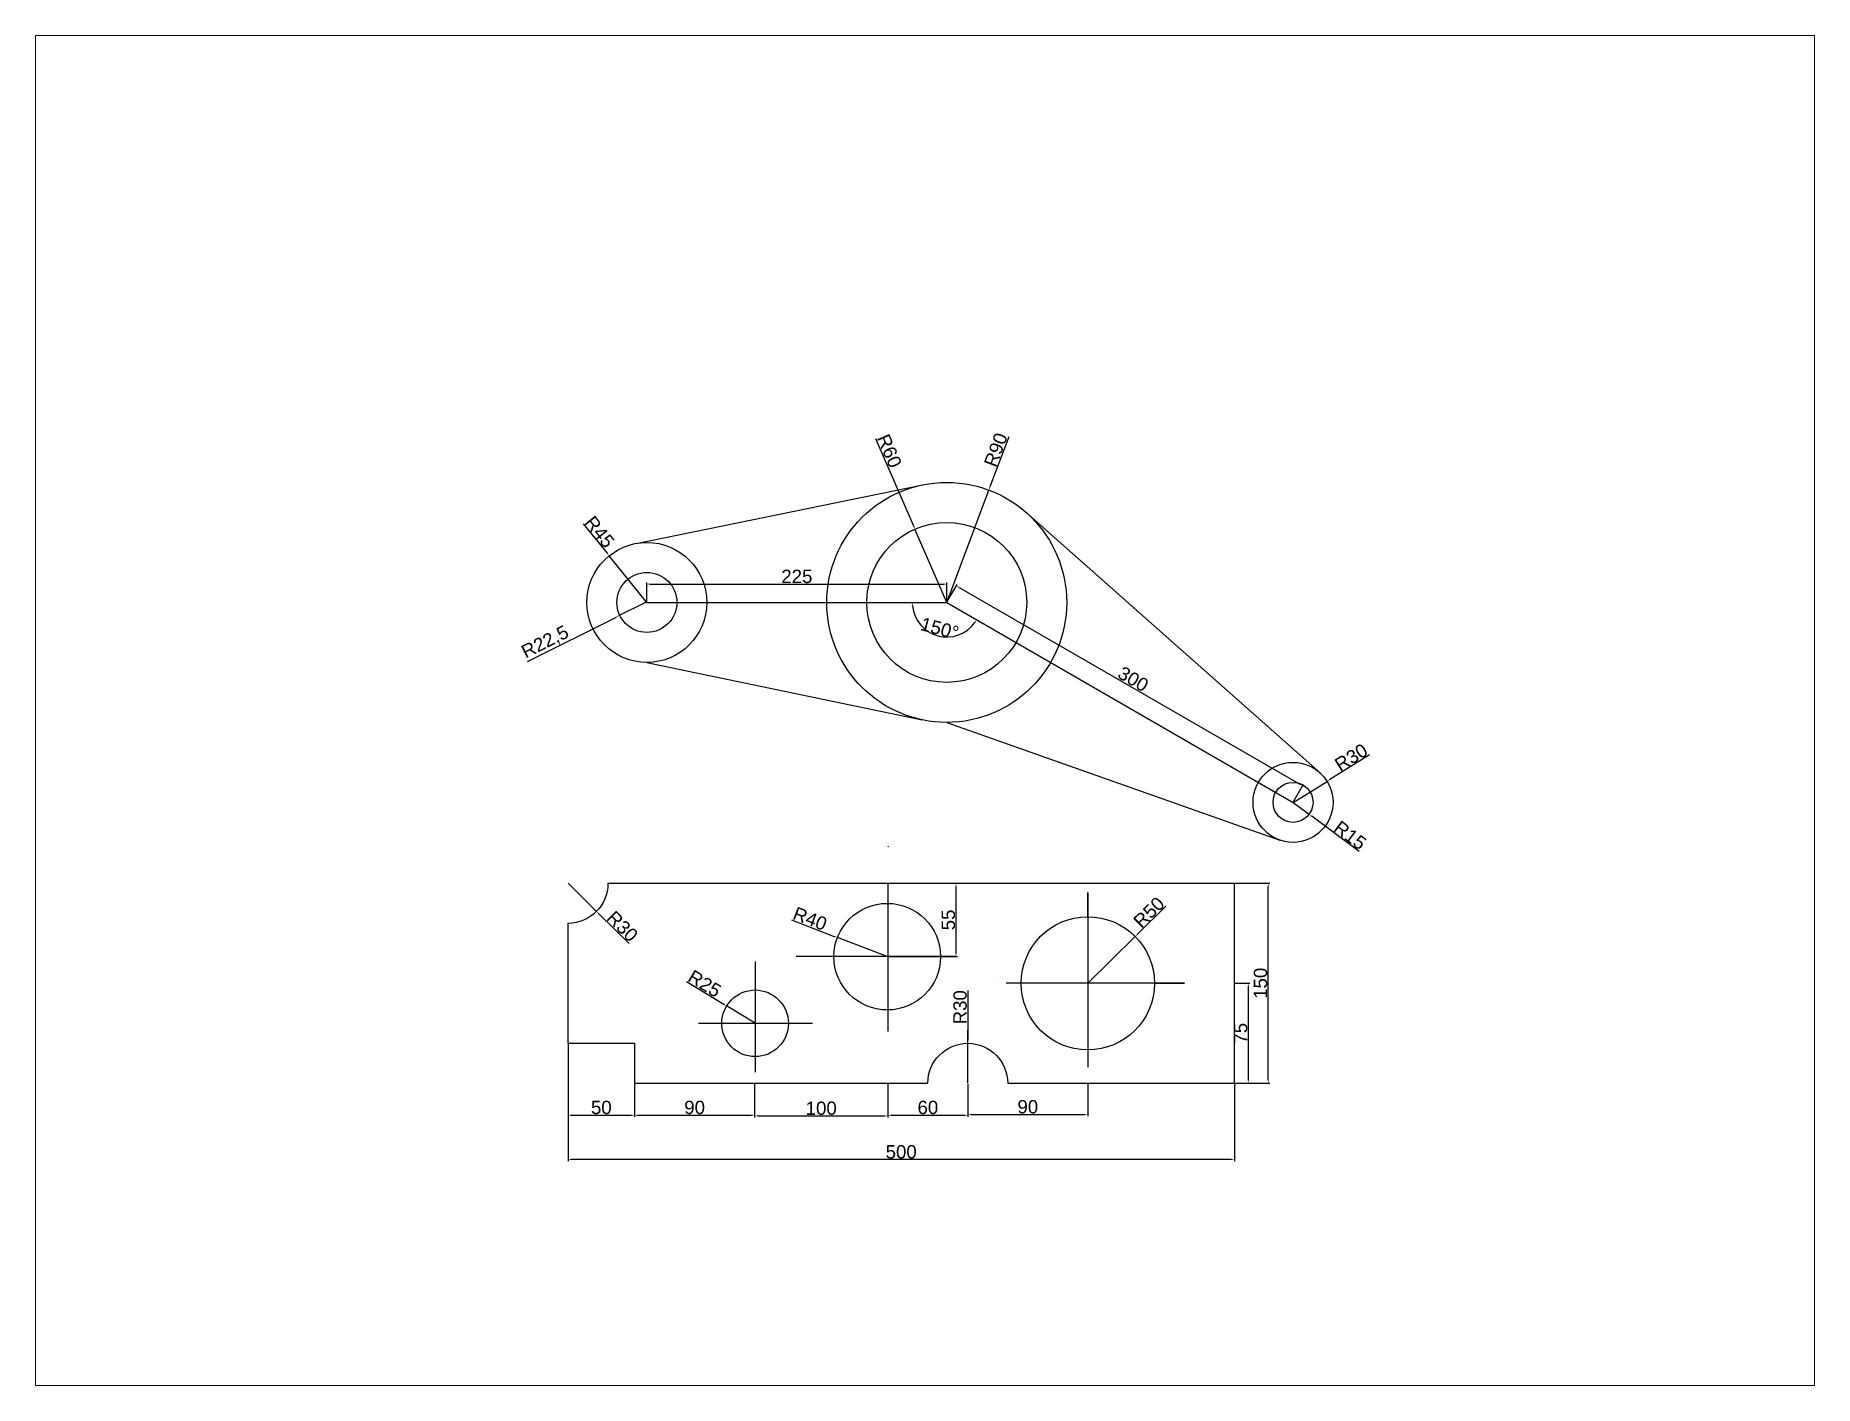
# Paper-space layout 'Layout1' of a CAD drawing. Header units: millimetres. Extents: x 26 to 231, y 20 to 176.
# The model-space entities are those that its viewports show. They can reach past a viewport. Long polylines and large blocks are cut down to what shows.
import ezdxf

# ---------------------------------------------------------------- set-up
doc = ezdxf.new("R2010")
doc.units = ezdxf.units.MM
doc.linetypes.add('HIDDEN2', pattern=[4.7625, 3.175, -1.5875])
doc.styles.get("Standard").update_dxf_attribs({"font": 'arial.ttf'})
doc.dimstyles.new('ISO-25', dxfattribs={"dimtxt": 2.5, "dimasz": 2.5, "dimexe": 1.25, "dimexo": 0.625, "dimtad": 1, "dimtxsty": 'Standard', "dimcen": 2.5, "dimadec": 0, "dimazin": 0, "dimtfac": 1, "dimtmove": 0, "dimatfit": 3, "dimfxl": 1, "dimarcsym": 0})

# ---------------------------------------------------------------- blocks, each defined once
blk = doc.blocks.new('*D35')
at = {"color": 0, "linetype": 'Continuous', "lineweight": -2, "transparency": 16777216}
for p, q in [((3217.2, 1718.5), (3217.2, 1732.8)), ((3219.7, 1731.6), (3439.7, 1731.6)), ((3442.2, 1718.5), (3442.2, 1732.8))]:
    blk.add_line(p, q, dxfattribs=at)
at = {"color": 0, "linetype": 'Continuous', "transparency": 16777216}
for points in [[(3219.7, 1732), (3219.7, 1731.1), (3217.2, 1731.6)], [(3439.7, 1732), (3439.7, 1731.1), (3442.2, 1731.6)]]:
    blk.add_solid(points, dxfattribs=at)
at = {"layer": 'Defpoints', "color": 0, "linetype": 'Continuous', "transparency": 16777216}
for p in [(3442.2, 1731.6), (3217.2, 1717.8), (3442.2, 1717.8)]:
    blk.add_point(p, dxfattribs=at)
at = {"color": 0, "linetype": 'Continuous', "transparency": 16777216, "insert": (3329.7, 1737.3), "char_height": 10, "attachment_point": 5}
blk.add_mtext('225', dxfattribs=at)
blk = doc.blocks.new('*D36')
at = {"color": 0, "linetype": 'Continuous', "lineweight": -2, "transparency": 16777216}
for p, q in [((3442.5, 1718.4), (3450, 1731.4)), ((3451.5, 1729), (3707, 1581.5)), ((3702.3, 1568.4), (3709.8, 1581.4))]:
    blk.add_line(p, q, dxfattribs=at)
at = {"color": 0, "linetype": 'Continuous', "transparency": 16777216}
for points in [[(3451.7, 1729.4), (3451.3, 1728.7), (3449.4, 1730.3)], [(3707.2, 1581.9), (3706.8, 1581.2), (3709.2, 1580.3)]]:
    blk.add_solid(points, dxfattribs=at)
at = {"layer": 'Defpoints', "color": 0, "linetype": 'Continuous', "transparency": 16777216}
for p in [(3442.2, 1717.8), (3709.2, 1580.3), (3702, 1567.8)]:
    blk.add_point(p, dxfattribs=at)
at = {"color": 0, "linetype": 'Continuous', "transparency": 16777216, "insert": (3582.1, 1660.3), "char_height": 10, "attachment_point": 5, "rotation": 330}
blk.add_mtext('300', dxfattribs=at)
blk = doc.blocks.new('*D25')
at = {"color": 0, "linetype": 'Continuous', "lineweight": -2, "transparency": 16777216}
for p, q in [((3169.4, 1776.9), (3187.3, 1754.7)), ((3217.2, 1717.8), (3188.9, 1752.8))]:
    blk.add_line(p, q, dxfattribs=at)
at = {"color": 0, "linetype": 'Continuous', "transparency": 16777216}
blk.add_solid([(3187.6, 1755), (3187, 1754.5), (3188.9, 1752.8)], dxfattribs=at)
at = {"layer": 'Defpoints', "color": 0, "linetype": 'Continuous', "transparency": 16777216}
for p in [(3188.9, 1752.8), (3217.2, 1717.8)]:
    blk.add_point(p, dxfattribs=at)
at = {"color": 0, "linetype": 'Continuous', "transparency": 16777216, "insert": (3181.7, 1770.7), "char_height": 10, "attachment_point": 5, "rotation": 309.0035}
blk.add_mtext('R45', dxfattribs=at)
blk = doc.blocks.new('*D26')
at = {"color": 0, "linetype": 'Continuous', "lineweight": -2, "transparency": 16777216}
for p, q in [((3216.1, 1717.8), (3196, 1707.7)), ((3127.6, 1673.4), (3193.8, 1706.6))]:
    blk.add_line(p, q, dxfattribs=at)
at = {"color": 0, "linetype": 'Continuous', "transparency": 16777216}
blk.add_solid([(3193.6, 1707), (3194, 1706.2), (3196, 1707.7)], dxfattribs=at)
at = {"layer": 'Defpoints', "color": 0, "linetype": 'Continuous', "transparency": 16777216}
for p in [(3216.1, 1717.8), (3196, 1707.7)]:
    blk.add_point(p, dxfattribs=at)
at = {"color": 0, "linetype": 'Continuous', "transparency": 16777216, "insert": (3141.1, 1687.6), "char_height": 10, "attachment_point": 5, "rotation": 26.6833}
blk.add_mtext('R22,5', dxfattribs=at)
blk = doc.blocks.new('*D27')
at = {"color": 0, "linetype": 'Continuous', "lineweight": -2, "transparency": 16777216}
for p, q in [((3488.7, 1842.1), (3474.6, 1804.5)), ((3442.2, 1717.8), (3473.8, 1802.1))]:
    blk.add_line(p, q, dxfattribs=at)
at = {"color": 0, "linetype": 'Continuous', "transparency": 16777216}
blk.add_solid([(3474.2, 1804.6), (3475, 1804.3), (3473.8, 1802.1)], dxfattribs=at)
at = {"layer": 'Defpoints', "color": 0, "linetype": 'Continuous', "transparency": 16777216}
for p in [(3473.8, 1802.1), (3442.2, 1717.8)]:
    blk.add_point(p, dxfattribs=at)
at = {"color": 0, "linetype": 'Continuous', "transparency": 16777216, "insert": (3479, 1832.3), "char_height": 10, "attachment_point": 5, "rotation": 69.4599}
blk.add_mtext('R90', dxfattribs=at)
blk = doc.blocks.new('*D28')
at = {"color": 0, "linetype": 'Continuous', "lineweight": -2, "transparency": 16777216}
for p, q in [((3388.8, 1840.7), (3417.3, 1775.2)), ((3442.2, 1717.8), (3418.3, 1772.9))]:
    blk.add_line(p, q, dxfattribs=at)
at = {"color": 0, "linetype": 'Continuous', "transparency": 16777216}
blk.add_solid([(3417.7, 1775.3), (3416.9, 1775), (3418.3, 1772.9)], dxfattribs=at)
at = {"layer": 'Defpoints', "color": 0, "linetype": 'Continuous', "transparency": 16777216}
for p in [(3418.3, 1772.9), (3442.2, 1717.8)]:
    blk.add_point(p, dxfattribs=at)
at = {"color": 0, "linetype": 'Continuous', "transparency": 16777216, "insert": (3399.1, 1831.5), "char_height": 10, "attachment_point": 5, "rotation": 293.4677}
blk.add_mtext('R60', dxfattribs=at)
blk = doc.blocks.new('*D29')
at = {"color": 0, "linetype": 'Continuous', "lineweight": -2, "transparency": 16777216}
for p, q in [((3759.3, 1603.4), (3729.6, 1585)), ((3702, 1567.8), (3727.5, 1583.6))]:
    blk.add_line(p, q, dxfattribs=at)
at = {"color": 0, "linetype": 'Continuous', "transparency": 16777216}
blk.add_solid([(3729.4, 1585.3), (3729.8, 1584.6), (3727.5, 1583.6)], dxfattribs=at)
at = {"layer": 'Defpoints', "color": 0, "linetype": 'Continuous', "transparency": 16777216}
for p in [(3727.5, 1583.6), (3702, 1567.8)]:
    blk.add_point(p, dxfattribs=at)
at = {"color": 0, "linetype": 'Continuous', "transparency": 16777216, "insert": (3745.6, 1601.6), "char_height": 10, "attachment_point": 5, "rotation": 31.8124}
blk.add_mtext('R30', dxfattribs=at)
blk = doc.blocks.new('*D30')
at = {"color": 0, "linetype": 'Continuous', "lineweight": -2, "transparency": 16777216}
for p, q in [((3702, 1567.8), (3714, 1558.9)), ((3751.5, 1531), (3716, 1557.4))]:
    blk.add_line(p, q, dxfattribs=at)
at = {"color": 0, "linetype": 'Continuous', "transparency": 16777216}
blk.add_solid([(3716.3, 1557.7), (3715.8, 1557), (3714, 1558.9)], dxfattribs=at)
at = {"layer": 'Defpoints', "color": 0, "linetype": 'Continuous', "transparency": 16777216}
for p in [(3702, 1567.8), (3714, 1558.9)]:
    blk.add_point(p, dxfattribs=at)
at = {"color": 0, "linetype": 'Continuous', "transparency": 16777216, "insert": (3744.8, 1543.1), "char_height": 10, "attachment_point": 5, "rotation": 323.315}
blk.add_mtext('R15', dxfattribs=at)
blk = doc.blocks.new('*D37')
at = {"color": 0, "linetype": 'Continuous', "lineweight": -2, "transparency": 16777216}
blk.add_arc((3442.2, 1717.8), 25.9, 185.5247, 324.4753, dxfattribs=at)
at = {"color": 0, "linetype": 'Continuous', "transparency": 16777216}
for points in [[(3415.9, 1715.3), (3416.8, 1715.4), (3416.2, 1717.8)], [(3462.9, 1703), (3463.6, 1702.5), (3464.6, 1704.9)]]:
    blk.add_solid(points, dxfattribs=at)
at = {"layer": 'Defpoints', "color": 0, "linetype": 'Continuous', "transparency": 16777216}
for p in [(3217.2, 1717.8), (3442.2, 1717.8), (3442.2, 1717.8), (3425.5, 1698), (3702, 1567.8)]:
    blk.add_point(p, dxfattribs=at)
at = {"color": 0, "linetype": 'Continuous', "transparency": 16777216, "insert": (3436.9, 1698.3), "char_height": 10, "attachment_point": 5, "rotation": 345}
blk.add_mtext('150°', dxfattribs=at)
blk = doc.blocks.new('*D38')
at = {"color": 0, "linetype": 'Continuous', "lineweight": -2, "transparency": 16777216}
for p, q in [((3158, 1386.4), (3158, 1331.9)), ((3208, 1386.4), (3208, 1331.9)), ((3160.5, 1333.1), (3205.5, 1333.1))]:
    blk.add_line(p, q, dxfattribs=at)
at = {"color": 0, "linetype": 'Continuous', "transparency": 16777216}
for points in [[(3160.5, 1333.6), (3160.5, 1332.7), (3158, 1333.1)], [(3205.5, 1333.6), (3205.5, 1332.7), (3208, 1333.1)]]:
    blk.add_solid(points, dxfattribs=at)
at = {"layer": 'Defpoints', "color": 0, "linetype": 'Continuous', "transparency": 16777216}
for p in [(3158, 1387.1), (3208, 1387.1), (3208, 1333.1)]:
    blk.add_point(p, dxfattribs=at)
at = {"color": 0, "linetype": 'Continuous', "transparency": 16777216, "insert": (3183, 1338.9), "char_height": 10, "attachment_point": 5}
blk.add_mtext('50', dxfattribs=at)
blk = doc.blocks.new('*D39')
at = {"color": 0, "linetype": 'Continuous', "lineweight": -2, "transparency": 16777216}
for p, q in [((3208, 1356.4), (3208, 1331.9)), ((3298, 1356.4), (3298, 1331.9)), ((3210.5, 1333.1), (3295.5, 1333.1))]:
    blk.add_line(p, q, dxfattribs=at)
at = {"color": 0, "linetype": 'Continuous', "transparency": 16777216}
for points in [[(3210.5, 1333.6), (3210.5, 1332.7), (3208, 1333.1)], [(3295.5, 1333.6), (3295.5, 1332.7), (3298, 1333.1)]]:
    blk.add_solid(points, dxfattribs=at)
at = {"layer": 'Defpoints', "color": 0, "linetype": 'Continuous', "transparency": 16777216}
for p in [(3208, 1357.1), (3298, 1357.1), (3298, 1333.1)]:
    blk.add_point(p, dxfattribs=at)
at = {"color": 0, "linetype": 'Continuous', "transparency": 16777216, "insert": (3253, 1338.9), "char_height": 10, "attachment_point": 5}
blk.add_mtext('90', dxfattribs=at)
blk = doc.blocks.new('*D40')
at = {"color": 0, "linetype": 'Continuous', "lineweight": -2, "transparency": 16777216}
for p, q in [((3298, 1356.4), (3298, 1331.3)), ((3398, 1356.4), (3398, 1331.3)), ((3300.5, 1332.6), (3395.5, 1332.6))]:
    blk.add_line(p, q, dxfattribs=at)
at = {"color": 0, "linetype": 'Continuous', "transparency": 16777216}
for points in [[(3300.5, 1333), (3300.5, 1332.2), (3298, 1332.6)], [(3395.5, 1333), (3395.5, 1332.2), (3398, 1332.6)]]:
    blk.add_solid(points, dxfattribs=at)
at = {"layer": 'Defpoints', "color": 0, "linetype": 'Continuous', "transparency": 16777216}
for p in [(3298, 1357.1), (3398, 1357.1), (3398, 1332.6)]:
    blk.add_point(p, dxfattribs=at)
at = {"color": 0, "linetype": 'Continuous', "transparency": 16777216, "insert": (3348, 1338.3), "char_height": 10, "attachment_point": 5}
blk.add_mtext('100', dxfattribs=at)
blk = doc.blocks.new('*D41')
at = {"color": 0, "linetype": 'Continuous', "lineweight": -2, "transparency": 16777216}
for p, q in [((3398, 1356.4), (3398, 1331.9)), ((3458, 1356.4), (3458, 1331.9)), ((3400.5, 1333.1), (3455.5, 1333.1))]:
    blk.add_line(p, q, dxfattribs=at)
at = {"color": 0, "linetype": 'Continuous', "transparency": 16777216}
for points in [[(3400.5, 1333.6), (3400.5, 1332.7), (3398, 1333.1)], [(3455.5, 1333.6), (3455.5, 1332.7), (3458, 1333.1)]]:
    blk.add_solid(points, dxfattribs=at)
at = {"layer": 'Defpoints', "color": 0, "linetype": 'Continuous', "transparency": 16777216}
for p in [(3398, 1357.1), (3458, 1357.1), (3458, 1333.1)]:
    blk.add_point(p, dxfattribs=at)
at = {"color": 0, "linetype": 'Continuous', "transparency": 16777216, "insert": (3428, 1338.9), "char_height": 10, "attachment_point": 5}
blk.add_mtext('60', dxfattribs=at)
blk = doc.blocks.new('*D42')
at = {"color": 0, "linetype": 'Continuous', "lineweight": -2, "transparency": 16777216}
for p, q in [((3458, 1356.4), (3458, 1332.4)), ((3548, 1356.4), (3548, 1332.4)), ((3460.5, 1333.7), (3545.5, 1333.7))]:
    blk.add_line(p, q, dxfattribs=at)
at = {"color": 0, "linetype": 'Continuous', "transparency": 16777216}
for points in [[(3460.5, 1334.1), (3460.5, 1333.3), (3458, 1333.7)], [(3545.5, 1334.1), (3545.5, 1333.3), (3548, 1333.7)]]:
    blk.add_solid(points, dxfattribs=at)
at = {"layer": 'Defpoints', "color": 0, "linetype": 'Continuous', "transparency": 16777216}
for p in [(3458, 1357.1), (3548, 1357.1), (3548, 1333.7)]:
    blk.add_point(p, dxfattribs=at)
at = {"color": 0, "linetype": 'Continuous', "transparency": 16777216, "insert": (3503, 1339.4), "char_height": 10, "attachment_point": 5}
blk.add_mtext('90', dxfattribs=at)
blk = doc.blocks.new('*D43')
at = {"color": 0, "linetype": 'Continuous', "lineweight": -2, "transparency": 16777216}
for p, q in [((3158, 1356.4), (3158, 1298.6)), ((3658, 1356.4), (3658, 1298.6)), ((3655.5, 1299.8), (3160.5, 1299.8))]:
    blk.add_line(p, q, dxfattribs=at)
at = {"color": 0, "linetype": 'Continuous', "transparency": 16777216}
for points in [[(3160.5, 1300.3), (3160.5, 1299.4), (3158, 1299.8)], [(3655.5, 1300.3), (3655.5, 1299.4), (3658, 1299.8)]]:
    blk.add_solid(points, dxfattribs=at)
at = {"layer": 'Defpoints', "color": 0, "linetype": 'Continuous', "transparency": 16777216}
for p in [(3158, 1357.1), (3658, 1357.1), (3158, 1299.8)]:
    blk.add_point(p, dxfattribs=at)
at = {"color": 0, "linetype": 'Continuous', "transparency": 16777216, "insert": (3408, 1305.6), "char_height": 10, "attachment_point": 5}
blk.add_mtext('500', dxfattribs=at)
blk = doc.blocks.new('*D44')
at = {"color": 0, "linetype": 'Continuous', "lineweight": -2, "transparency": 16777216}
for p, q in [((3658.6, 1507.1), (3684.6, 1507.1)), ((3683.4, 1359.6), (3683.4, 1504.6)), ((3658.6, 1357.1), (3684.6, 1357.1))]:
    blk.add_line(p, q, dxfattribs=at)
at = {"color": 0, "linetype": 'Continuous', "transparency": 16777216}
for points in [[(3683, 1504.6), (3683.8, 1504.6), (3683.4, 1507.1)], [(3683, 1359.6), (3683.8, 1359.6), (3683.4, 1357.1)]]:
    blk.add_solid(points, dxfattribs=at)
at = {"layer": 'Defpoints', "color": 0, "linetype": 'Continuous', "transparency": 16777216}
for p in [(3658, 1507.1), (3683.4, 1507.1), (3658, 1357.1)]:
    blk.add_point(p, dxfattribs=at)
at = {"color": 0, "linetype": 'Continuous', "transparency": 16777216, "insert": (3677.6, 1432.1), "char_height": 10, "attachment_point": 5, "rotation": 90}
blk.add_mtext('150', dxfattribs=at)
blk = doc.blocks.new('*D45')
at = {"color": 0, "linetype": 'Continuous', "lineweight": -2, "transparency": 16777216}
for p, q in [((3658.6, 1432.1), (3669.6, 1432.1)), ((3668.4, 1429.6), (3668.4, 1359.6)), ((3658.6, 1357.1), (3669.6, 1357.1))]:
    blk.add_line(p, q, dxfattribs=at)
at = {"color": 0, "linetype": 'Continuous', "transparency": 16777216}
for points in [[(3668, 1429.6), (3668.8, 1429.6), (3668.4, 1432.1)], [(3668, 1359.6), (3668.8, 1359.6), (3668.4, 1357.1)]]:
    blk.add_solid(points, dxfattribs=at)
at = {"layer": 'Defpoints', "color": 0, "linetype": 'Continuous', "transparency": 16777216}
for p in [(3658, 1432.1), (3658, 1357.1), (3668.4, 1357.1)]:
    blk.add_point(p, dxfattribs=at)
at = {"color": 0, "linetype": 'Continuous', "transparency": 16777216, "insert": (3662.7, 1394.6), "char_height": 10, "attachment_point": 5, "rotation": 90}
blk.add_mtext('75', dxfattribs=at)
blk = doc.blocks.new('*D46')
at = {"color": 0, "linetype": 'Continuous', "lineweight": -2, "transparency": 16777216}
for p, q in [((3158, 1507.1), (3179.3, 1486)), ((3203.8, 1461.9), (3181.1, 1484.2))]:
    blk.add_line(p, q, dxfattribs=at)
at = {"color": 0, "linetype": 'Continuous', "transparency": 16777216}
blk.add_solid([(3181.4, 1484.5), (3180.8, 1483.9), (3179.3, 1486)], dxfattribs=at)
at = {"layer": 'Defpoints', "color": 0, "linetype": 'Continuous', "transparency": 16777216}
for p in [(3158, 1507.1), (3179.3, 1486)]:
    blk.add_point(p, dxfattribs=at)
at = {"color": 0, "linetype": 'Continuous', "transparency": 16777216, "insert": (3198.8, 1474.8), "char_height": 10, "attachment_point": 5, "rotation": 315.3901}
blk.add_mtext('R30', dxfattribs=at)
blk = doc.blocks.new('*D31')
at = {"color": 0, "linetype": 'Continuous', "lineweight": -2, "transparency": 16777216}
for p, q in [((3246.8, 1433.5), (3274.9, 1416.4)), ((3298.4, 1402.1), (3277, 1415.1))]:
    blk.add_line(p, q, dxfattribs=at)
at = {"color": 0, "linetype": 'Continuous', "transparency": 16777216}
blk.add_solid([(3275.1, 1416.7), (3274.6, 1416), (3277, 1415.1)], dxfattribs=at)
at = {"layer": 'Defpoints', "color": 0, "linetype": 'Continuous', "transparency": 16777216}
for p in [(3277, 1415.1), (3298.4, 1402.1)]:
    blk.add_point(p, dxfattribs=at)
at = {"color": 0, "linetype": 'Continuous', "transparency": 16777216, "insert": (3260.5, 1431.8), "char_height": 10, "attachment_point": 5, "rotation": 328.6787}
blk.add_mtext('R25', dxfattribs=at)
blk = doc.blocks.new('*D32')
at = {"color": 0, "linetype": 'Continuous', "lineweight": -2, "transparency": 16777216}
for p, q in [((3325.8, 1479.7), (3357.8, 1467.3)), ((3397.5, 1452.1), (3360.2, 1466.4))]:
    blk.add_line(p, q, dxfattribs=at)
at = {"color": 0, "linetype": 'Continuous', "transparency": 16777216}
blk.add_solid([(3358, 1467.7), (3357.7, 1466.9), (3360.2, 1466.4)], dxfattribs=at)
at = {"layer": 'Defpoints', "color": 0, "linetype": 'Continuous', "transparency": 16777216}
for p in [(3360.2, 1466.4), (3397.5, 1452.1)]:
    blk.add_point(p, dxfattribs=at)
at = {"color": 0, "linetype": 'Continuous', "transparency": 16777216, "insert": (3339.6, 1480.5), "char_height": 10, "attachment_point": 5, "rotation": 338.951}
blk.add_mtext('R40', dxfattribs=at)
blk = doc.blocks.new('*D33')
at = {"color": 0, "linetype": 'Continuous', "lineweight": -2, "transparency": 16777216}
for p, q in [((3458, 1426.7), (3458, 1389.6)), ((3458, 1357.1), (3458, 1387.1))]:
    blk.add_line(p, q, dxfattribs=at)
at = {"color": 0, "linetype": 'Continuous', "transparency": 16777216}
blk.add_solid([(3457.6, 1389.6), (3458.4, 1389.6), (3458, 1387.1)], dxfattribs=at)
at = {"layer": 'Defpoints', "color": 0, "linetype": 'Continuous', "transparency": 16777216}
for p in [(3458, 1387.1), (3458, 1357.1)]:
    blk.add_point(p, dxfattribs=at)
at = {"color": 0, "linetype": 'Continuous', "transparency": 16777216, "insert": (3452.2, 1414.1), "char_height": 10, "attachment_point": 5, "rotation": 90}
blk.add_mtext('R30', dxfattribs=at)
blk = doc.blocks.new('*D34')
at = {"color": 0, "linetype": 'Continuous', "lineweight": -2, "transparency": 16777216}
for p, q in [((3606.8, 1490.1), (3585.4, 1468.9)), ((3548, 1432.1), (3583.6, 1467.2))]:
    blk.add_line(p, q, dxfattribs=at)
at = {"color": 0, "linetype": 'Continuous', "transparency": 16777216}
blk.add_solid([(3585.1, 1469.2), (3585.7, 1468.6), (3583.6, 1467.2)], dxfattribs=at)
at = {"layer": 'Defpoints', "color": 0, "linetype": 'Continuous', "transparency": 16777216}
for p in [(3583.6, 1467.2), (3548, 1432.1)]:
    blk.add_point(p, dxfattribs=at)
at = {"color": 0, "linetype": 'Continuous', "transparency": 16777216, "insert": (3593.9, 1485.3), "char_height": 10, "attachment_point": 5, "rotation": 44.5947}
blk.add_mtext('R50', dxfattribs=at)
blk = doc.blocks.new('*D47')
at = {"color": 0, "linetype": 'Continuous', "lineweight": -2, "transparency": 16777216}
for p, q in [((3398.6, 1507.1), (3450.3, 1507.1)), ((3449.1, 1504.6), (3449.1, 1454.6)), ((3398.1, 1452.1), (3450.3, 1452.1))]:
    blk.add_line(p, q, dxfattribs=at)
at = {"color": 0, "linetype": 'Continuous', "transparency": 16777216}
for points in [[(3448.7, 1504.6), (3449.5, 1504.6), (3449.1, 1507.1)], [(3448.7, 1454.6), (3449.5, 1454.6), (3449.1, 1452.1)]]:
    blk.add_solid(points, dxfattribs=at)
at = {"layer": 'Defpoints', "color": 0, "linetype": 'Continuous', "transparency": 16777216}
for p in [(3398, 1507.1), (3397.5, 1452.1), (3449.1, 1452.1)]:
    blk.add_point(p, dxfattribs=at)
at = {"color": 0, "linetype": 'Continuous', "transparency": 16777216, "insert": (3443.4, 1479.6), "char_height": 10, "attachment_point": 5, "rotation": 90}
blk.add_mtext('55', dxfattribs=at)

msp = doc.modelspace()

# ---------------------------------------------------------------- linework, layer by layer
for p, q in [((3209.081, 1762.101), (3424.169, 1806.015)), ((3722.545, 1589.677), (3503.692, 1783.526)), ((3217.173, 1672.834), (3423.794, 1629.731)), ((3442.173, 1627.834), (3691.984, 1539.549))]:
    msp.add_line(p, q)
at = {"linetype": 'Continuous'}
for p, q in [((3398.011, 1534.527), (3398.567, 1535.082)), ((3547.976, 1482.065), (3547.976, 1500.13)), ((3480.179, 1432.065), (3480.179, 1432.065)), ((3597.976, 1432.065), (3620.641, 1432.065))]:
    msp.add_line(p, q, dxfattribs=at)
at = {"color": 251, "linetype": 'HIDDEN2', "true_color": 0x636466}
for p, q in [((3398.011, 1507.065), (3398.011, 1395.828)), ((3547.976, 1500.13), (3547.976, 1369.198)), ((3298.359, 1448.534), (3298.359, 1365.314)), ((3449.089, 1452.067), (3329.168, 1452.067)), ((3620.641, 1432.065), (3480.179, 1432.065)), ((3255.884, 1402.063), (3341.382, 1402.063)), ((3457.976, 1357.065), (3457.976, 1396.938))]:
    msp.add_line(p, q, dxfattribs=at)
msp.add_lwpolyline([(3217.173, 1717.834), (3442.173, 1717.834), (3701.981, 1567.834)])
msp.add_lwpolyline([(3187.976, 1507.065, -0.41421356), (3157.976, 1477.065), (3157.976, 1387.065), (3207.976, 1387.065), (3207.976, 1357.065), (3297.976, 1357.065), (3397.976, 1357.065), (3427.976, 1357.065, -1), (3487.976, 1357.065), (3547.976, 1357.065), (3657.976, 1357.065), (3657.976, 1507.065)], format="xyb", close=True)
for centre, radius in [((3442.173, 1717.834), 90), ((3442.173, 1717.834), 60), ((3217.173, 1717.834), 45), ((3217.173, 1717.834), 22.5), ((3701.981, 1567.834), 30), ((3701.981, 1567.834), 15), ((3397.513, 1452.067), 40), ((3547.976, 1432.065), 50), ((3298.359, 1402.063), 25)]:
    msp.add_circle(centre, radius)

# ---------------------------------------------------------------- dimensions: what is measured, and where the dimension line sits
at = {"linetype": 'Continuous'}
for center, mpoint, picture, middle in [((3442.173, 1717.834), (3418.279, 1772.871), '*D28', (3393.822, 1829.205)), ((3442.173, 1717.834), (3473.751, 1802.113), '*D27', (3484.317, 1830.315)), ((3217.173, 1717.834), (3188.851, 1752.804), '*D25', (3177.299, 1767.068)), ((3216.112, 1717.834), (3196.008, 1707.731), '*D26', (3144.095, 1681.64)), ((3701.981, 1567.834), (3727.474, 1583.649), '*D29', (3748.586, 1596.745)), ((3701.981, 1567.834), (3714.01, 1558.873), '*D30', (3741.369, 1538.491)), ((3157.976, 1507.065), (3179.333, 1485.997), '*D46', (3194.813, 1470.726)), ((3547.976, 1432.065), (3583.58, 1467.169), '*D34', (3597.879, 1481.267)), ((3397.513, 1452.067), (3360.182, 1466.434), '*D32', (3337.496, 1475.164)), ((3298.359, 1402.063), (3277.002, 1415.059), '*D31', (3257.549, 1426.897)), ((3457.976, 1357.065), (3457.976, 1387.065), '*D33', (3457.976, 1414.136))]:
    dim = msp.add_radius_dim(center=center, mpoint=mpoint, dimstyle='ISO-25', override={"dimtxt": 10}, dxfattribs=at)
    dim.commit()
    dim.dimension.update_dxf_attribs({"geometry": picture, "text_midpoint": middle, "dimtype": 164})
for base, p1, p2, picture, middle in [((3442.173, 1731.561), (3217.173, 1717.834), (3442.173, 1717.834), '*D35', (3329.673, 1737.292)), ((3207.976, 1333.136), (3157.976, 1387.065), (3207.976, 1387.065), '*D38', (3182.976, 1338.867)), ((3157.976, 1299.848), (3657.976, 1357.065), (3157.976, 1357.065), '*D43', (3407.976, 1305.579)), ((3297.976, 1333.136), (3207.976, 1357.065), (3297.976, 1357.065), '*D39', (3252.976, 1338.867)), ((3397.976, 1332.581), (3297.976, 1357.065), (3397.976, 1357.065), '*D40', (3347.976, 1338.312)), ((3547.976, 1333.691), (3457.976, 1357.065), (3547.976, 1357.065), '*D42', (3502.976, 1339.421))]:
    dim = msp.add_linear_dim(base=base, p1=p1, p2=p2, dimstyle='ISO-25', override={"dimtxt": 10}, dxfattribs=at)
    dim.commit()
    dim.dimension.update_dxf_attribs({"geometry": picture, "text_midpoint": middle})
for p1, p2, distance, picture, middle in [((3442.173, 1717.834), (3701.981, 1567.834), 14.391, '*D36', (3582.139, 1660.263)), ((3397.976, 1357.065), (3457.976, 1357.065), -23.929, '*D41', (3427.976, 1338.867))]:
    dim = msp.add_aligned_dim(p1=p1, p2=p2, distance=distance, dimstyle='ISO-25', override={"dimtxt": 10}, dxfattribs=at)
    dim.commit()
    dim.dimension.update_dxf_attribs({"geometry": picture, "text_midpoint": middle})
dim = msp.add_angular_dim_2l(base=(3425.501, 1697.965), line1=((3442.173, 1717.834), (3701.981, 1567.834)), line2=((3217.173, 1717.834), (3442.173, 1717.834)), dimstyle='ISO-25', override={"dimtxt": 10}, dxfattribs=at)
dim.commit()
dim.dimension.update_dxf_attribs({"geometry": '*D37', "text_midpoint": (3436.943, 1698.317)})
for base, p1, p2, picture, middle in [((3449.089, 1452.067), (3398.011, 1507.065), (3397.513, 1452.067), '*D47', (3443.378, 1479.566)), ((3683.377, 1507.065), (3657.976, 1357.065), (3657.976, 1507.065), '*D44', (3677.647, 1432.065)), ((3668.387, 1357.065), (3657.976, 1432.065), (3657.976, 1357.065), '*D45', (3662.677, 1394.565))]:
    dim = msp.add_linear_dim(base=base, p1=p1, p2=p2, angle=90, dimstyle='ISO-25', override={"dimtxt": 10}, dxfattribs=at)
    dim.commit()
    dim.dimension.update_dxf_attribs({"geometry": picture, "text_midpoint": middle})

psp = doc.layouts.get("Layout1")

# ---------------------------------------------------------------- viewports
at = {"layer": '0'}
psp.add_viewport(center=(128.5, 97.5), size=(205.6, 156), view_center_point=(3425.855, 1636.749), view_height=1012.69235, dxfattribs=at)

doc.saveas('drawing.dxf')
